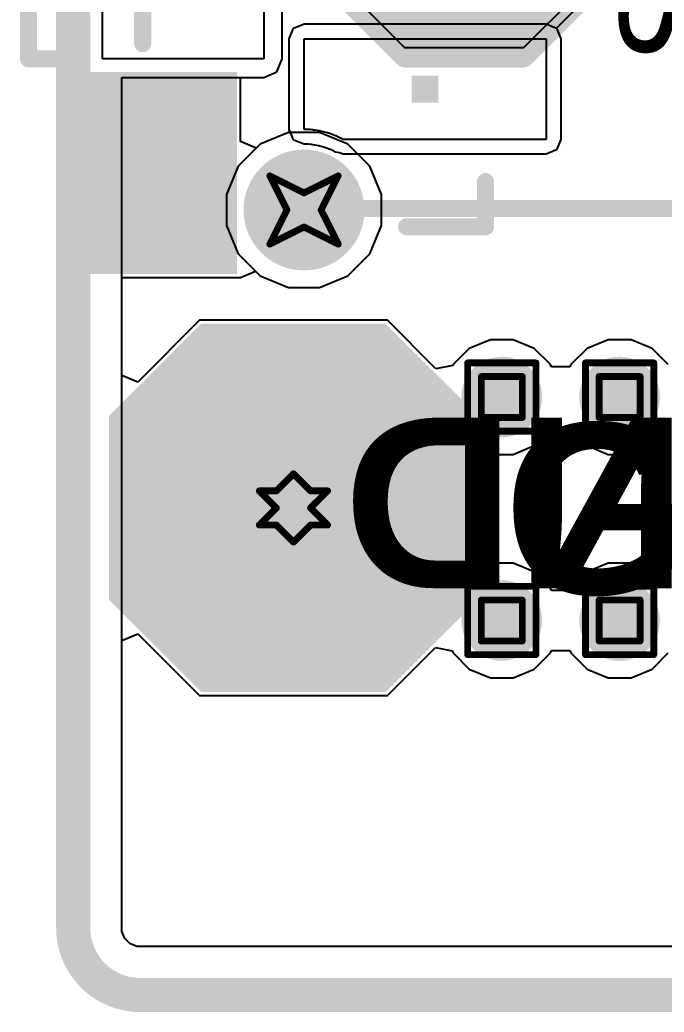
# Model space of a CAD drawing. Header units: inches. Extents: x -11 to 5433, y -4 to 5447.
# Drawn here: x -10.82 to -6.03, y -3.63 to 3.76 of the extents above; entities that cross this region are included whole.
import ezdxf

# ---------------------------------------------------------------- set-up
doc = ezdxf.new("R2010")
doc.units = ezdxf.units.IN
for name, color, linetype in [('Board_outline', 216, 'Continuous'), ('Bottom Layer', 5, 'Continuous'), ('Bottom Overlay', 54, 'Continuous'), ('Bottom Paste', 16, 'Continuous'), ('Bottom Solder', 6, 'Continuous'), ('Dimensions', 6, 'Continuous'), ('Drill Drawing', 1, 'Continuous'), ('Ground', 16, 'Continuous'), ('Keep-Out Layer', 6, 'Continuous'), ('Multi-Layer', 9, 'Continuous'), ('Pad Holes', 156, 'Continuous'), ('Power', 76, 'Continuous'), ('Top Layer', 1, 'Continuous'), ('Top Overlay', 2, 'Continuous'), ('Top Paste', 8, 'Continuous'), ('Top Solder', 216, 'Continuous'), ('Via Holes', 16, 'Continuous')]:
    doc.layers.add(name, color=color, linetype=linetype)
doc.styles.add('Arial', font='', dxfattribs={"height": 0.2})
doc.styles.add('Arial_Bold', font='', dxfattribs={"height": 0.2})
doc.styles.get('Arial').set_extended_font_data('Arial')
doc.styles.get('Arial_Bold').set_extended_font_data('Arial', bold=True)

# ---------------------------------------------------------------- blocks, each defined once
blk = doc.blocks.new('TL3340AF160QG_48')
at = {"layer": 'Bottom Solder'}
h = blk.add_hatch(color=6, dxfattribs=at)
edge = h.paths.add_edge_path()
edge.add_arc((2.125, 0.075), 0.1016, 0, 360)
at = {"layer": 'Pad Holes'}
h = blk.add_hatch(color=7, dxfattribs=at)
edge = h.paths.add_edge_path()
edge.add_arc((2.125, 0.075), 0.45, 0, 360)
at = {"layer": 'Top Layer'}
for points in [[(1.125, 1.075), (1.325, 1.075), (1.325, 0.875), (1.125, 0.875)], [(1.125, 1.075), (1.325, 1.075), (1.325, 0.875), (1.125, 0.875)], [(1.2, -0.525), (2.5, -0.525), (2.5, -1.425), (1.2, -1.425)]]:
    blk.add_hatch(color=1, dxfattribs=at).paths.add_polyline_path(points)
at = {"layer": 'Top Paste'}
blk.add_hatch(color=8, dxfattribs=at).paths.add_polyline_path([(1.2, -0.525), (2.5, -0.525), (2.5, -1.425), (1.2, -1.425)])
at = {"layer": 'Top Solder'}
h = blk.add_hatch(color=216, dxfattribs=at)
edge = h.paths.add_edge_path()
edge.add_arc((2.125, 0.075), 0.1016, 0, 360)
blk.add_hatch(color=216, dxfattribs=at).paths.add_polyline_path([(1.0984, -0.4234), (2.6016, -0.4234), (2.6016, -1.5266), (1.0984, -1.5266)])
at = {"layer": 'Keep-Out Layer'}
for p, q in [((-1, -0.225), (1, -0.225)), ((1, -0.225), (1, -1.425)), ((1, -1.425), (-1, -1.425))]:
    blk.add_line(p, q, dxfattribs=at)
at = {"layer": 'Top Layer'}
for p, q in [((0.85, 0.075), (0.85, 1.875)), ((0.85, 1.875), (1.6, 1.875)), ((1.6, 1.875), (1.6, 0.375)), ((1.6, 0.375), (1.6, 0.3655)), ((1.5694, 0.3023), (1.5651, 0.292)), ((1.5725, 0.3105), (1.5694, 0.3023)), ((1.5793, 0.3267), (1.5725, 0.3105)), ((1.587, 0.3425), (1.5793, 0.3267)), ((1.5955, 0.3579), (1.587, 0.3425)), ((1.6, 0.3655), (1.5955, 0.3579)), ((1.5451, 0.2285), (1.5427, 0.2176)), ((1.5507, 0.25), (1.5451, 0.2285)), ((1.5574, 0.2712), (1.5507, 0.25)), ((1.5651, 0.292), (1.5574, 0.2712)), ((1.5307, 0.1555), (1.5299, 0.1465)), ((1.533, 0.1734), (1.5307, 0.1555)), ((1.5362, 0.1912), (1.533, 0.1734)), ((1.5403, 0.2089), (1.5362, 0.1912)), ((1.5427, 0.2176), (1.5403, 0.2089)), ((1.525, 0.075), (0.85, 0.075)), ((1.5252, 0.1019), (1.5248, 0.084)), ((1.5248, 0.084), (1.525, 0.075)), ((1.5264, 0.1198), (1.5252, 0.1019)), ((1.5285, 0.1376), (1.5264, 0.1198)), ((1.5299, 0.1464), (1.5285, 0.1376)), ((1.5299, 0.1465), (1.5299, 0.1464))]:
    blk.add_line(p, q, dxfattribs=at)
at = {"layer": 'Top Overlay'}
for points in [[(2.25, 1.425, 0.127, 0.127, 0), (1.9135, 1.425, 0.127, 0.127, 0)], [(2.25, 0.8385, 0.127, 0.127, 0), (2.25, 1.425, 0.127, 0.127, 0)], [(0.8865, -1.125, 0.127, 0.127, 0), (-0.8865, -1.125, 0.127, 0.127, 0)], [(1, -1.975, 0.127, 0.127, 0), (1, -1.7385, 0.127, 0.127, 0)], [(1, -1.975, 0.127, 0.127, 0), (-1, -1.975, 0.127, 0.127, 0)]]:
    blk.add_lwpolyline(points, format="xyseb", dxfattribs=at)
for points in [[(1.8817, 1.425, 0.0635, 0.0635, 1), (1.9452, 1.425, 0.0635, 0.0635, 1)], [(2.2183, 1.425, 0.0635, 0.0635, 1), (2.2818, 1.425, 0.0635, 0.0635, 1)], [(2.2183, 1.425, 0.0635, 0.0635, 1), (2.2818, 1.425, 0.0635, 0.0635, 1)], [(2.2183, 0.8385, 0.0635, 0.0635, 1), (2.2818, 0.8385, 0.0635, 0.0635, 1)], [(0.8548, -1.125, 0.0635, 0.0635, 1), (0.9183, -1.125, 0.0635, 0.0635, 1)], [(0.9683, -1.7385, 0.0635, 0.0635, 1), (1.0318, -1.7385, 0.0635, 0.0635, 1)], [(0.9683, -1.975, 0.0635, 0.0635, 1), (1.0318, -1.975, 0.0635, 0.0635, 1)], [(0.9683, -1.975, 0.0635, 0.0635, 1), (1.0318, -1.975, 0.0635, 0.0635, 1)]]:
    blk.add_lwpolyline(points, format="xyseb", close=True, dxfattribs=at)
at = {"layer": 'Top Solder'}
for p, q in [((0.7722, 1.9528), (-5443.0227, 5441.6372)), ((0.74, 1.875), (0.7722, 1.9528)), ((0.7722, 1.9528), (0.85, 1.985)), ((0.85, 1.985), (1.6, 1.985)), ((1.6, 1.985), (1.6778, 1.9528)), ((1.6778, 1.9528), (1.71, 1.875)), ((0.74, 0.075), (0.74, 1.875)), ((1.71, 1.875), (1.71, 0.3751)), ((1.71, 0.3751), (1.71, 0.3656)), ((1.6907, 0.303), (1.6847, 0.292)), ((1.6942, 0.3087), (1.6907, 0.303)), ((1.6986, 0.3381), (1.6942, 0.3087)), ((1.71, 0.3656), (1.6986, 0.3381)), ((1.6614, 0.2355), (1.6564, 0.2195)), ((1.6675, 0.2519), (1.6614, 0.2355)), ((1.671, 0.2603), (1.6675, 0.2519)), ((1.6723, 0.2635), (1.671, 0.2622)), ((1.671, 0.2622), (1.671, 0.2603)), ((1.6746, 0.2697), (1.6723, 0.2635)), ((1.6795, 0.2813), (1.6746, 0.2697)), ((1.6847, 0.292), (1.6795, 0.2813)), ((1.6418, 0.1567), (1.6401, 0.1435)), ((1.644, 0.1692), (1.6418, 0.1567)), ((1.647, 0.1821), (1.644, 0.1692)), ((1.6488, 0.1889), (1.647, 0.1821)), ((1.65, 0.1938), (1.6485, 0.1916)), ((1.6485, 0.1916), (1.6488, 0.1889)), ((1.652, 0.2026), (1.65, 0.1938)), ((1.6564, 0.2195), (1.652, 0.2026)), ((0.7722, -0.0028), (0.74, 0.075)), ((1.635, 0.075), (1.6192, 0.037)), ((1.635, 0.077), (1.6346, 0.076)), ((1.6346, 0.076), (1.635, 0.075)), ((1.6351, 0.0971), (1.6348, 0.0838)), ((1.6348, 0.0838), (1.635, 0.077)), ((1.6359, 0.1096), (1.6351, 0.0971)), ((1.6375, 0.1226), (1.6359, 0.1096)), ((1.6386, 0.1294), (1.6375, 0.1226)), ((1.6394, 0.1365), (1.6377, 0.1331)), ((1.6377, 0.1331), (1.6386, 0.1294)), ((1.6401, 0.1435), (1.6394, 0.1365)), ((1.6192, 0.037), (1.6041, -0.0014)), ((0.85, -0.035), (0.7722, -0.0028)), ((1.525, -0.035), (0.85, -0.035)), ((1.526, -0.0346), (1.525, -0.035)), ((1.527, -0.035), (1.526, -0.0346)), ((1.5648, -0.0185), (1.527, -0.035)), ((1.6028, -0.0028), (1.5648, -0.0185)), ((1.6032, -0.0018), (1.6028, -0.0028)), ((1.6041, -0.0014), (1.6032, -0.0018))]:
    blk.add_line(p, q, dxfattribs=at)
blk = doc.blocks.new('W_______2_54_1_0_143')
at = {"layer": 'Bottom Layer'}
blk.add_hatch(color=5, dxfattribs=at).paths.add_polyline_path([(0.635, 1.27), (-0.635, 1.27), (-1.27, 0.635), (-1.27, -0.635), (-0.635, -1.27), (0.635, -1.27), (1.27, -0.635), (1.27, 0.635)])
at = {"layer": 'Bottom Solder'}
blk.add_hatch(color=6, dxfattribs=at).paths.add_polyline_path([(0.6858, 1.3716), (-0.6858, 1.3716), (-1.3716, 0.6858), (-1.3716, -0.6858), (-0.6858, -1.3716), (0.6858, -1.3716), (1.3716, -0.6858), (1.3716, 0.6858)])
at = {"layer": 'Ground'}
blk.add_hatch(color=16, dxfattribs=at).paths.add_polyline_path([(0.635, 1.27), (-0.635, 1.27), (-1.27, 0.635), (-1.27, -0.635), (-0.635, -1.27), (0.635, -1.27), (1.27, -0.635), (1.27, 0.635)])
at = {"layer": 'Multi-Layer'}
blk.add_hatch(color=9, dxfattribs=at).paths.add_polyline_path([(0.635, 1.27), (-0.635, 1.27), (-1.27, 0.635), (-1.27, -0.635), (-0.635, -1.27), (0.635, -1.27), (1.27, -0.635), (1.27, 0.635)])
at = {"layer": 'Pad Holes'}
h = blk.add_hatch(color=7, dxfattribs=at)
edge = h.paths.add_edge_path()
edge.add_arc((0, 0), 0.508, 0, 360)
at = {"layer": 'Power'}
blk.add_hatch(color=76, dxfattribs=at).paths.add_polyline_path([(0.635, 1.27), (-0.635, 1.27), (-1.27, 0.635), (-1.27, -0.635), (-0.635, -1.27), (0.635, -1.27), (1.27, -0.635), (1.27, 0.635)])
at = {"layer": 'Top Layer'}
blk.add_hatch(color=1, dxfattribs=at).paths.add_polyline_path([(0.635, 1.27), (-0.635, 1.27), (-1.27, 0.635), (-1.27, -0.635), (-0.635, -1.27), (0.635, -1.27), (1.27, -0.635), (1.27, 0.635)])
at = {"layer": 'Top Solder'}
blk.add_hatch(color=216, dxfattribs=at).paths.add_polyline_path([(0.6858, 1.3716), (-0.6858, 1.3716), (-1.3716, 0.6858), (-1.3716, -0.6858), (-0.6858, -1.3716), (0.6858, -1.3716), (1.3716, -0.6858), (1.3716, 0.6858)])
blk = doc.blocks.new('T__________B_144')
at = {"layer": 'Bottom Layer'}
blk.add_hatch(color=5, dxfattribs=at).paths.add_polyline_path([(0.381, 0.762), (-0.381, 0.762), (-0.762, 0.381), (-0.762, -0.381), (-0.381, -0.762), (0.381, -0.762), (0.762, -0.381), (0.762, 0.381)])
at = {"layer": 'Bottom Paste'}
blk.add_hatch(color=16, dxfattribs=at).paths.add_polyline_path([(0.381, 0.762), (-0.381, 0.762), (-0.762, 0.381), (-0.762, -0.381), (-0.381, -0.762), (0.381, -0.762), (0.762, -0.381), (0.762, 0.381)])
at = {"layer": 'Bottom Solder'}
blk.add_hatch(color=6, dxfattribs=at).paths.add_polyline_path([(0.4318, 0.8636), (-0.4318, 0.8636), (-0.8636, 0.4318), (-0.8636, -0.4318), (-0.4318, -0.8636), (0.4318, -0.8636), (0.8636, -0.4318), (0.8636, 0.4318)])
at = {"layer": 'Bottom Overlay'}
for points in [[(-0.9398, 0.4318, 0.2, 0.2, 0), (-0.4318, 0.9398, 0.2, 0.2, 0)], [(-0.4318, 0.9398, 0.2, 0.2, 0), (0.4318, 0.9398, 0.2, 0.2, 0)], [(0.4318, 0.9398, 0.2, 0.2, 0), (0.9398, 0.4318, 0.2, 0.2, 0)], [(-0.9398, -0.4318, 0.2, 0.2, 0), (-0.9398, 0.4318, 0.2, 0.2, 0)], [(0.9398, -0.4318, 0.2, 0.2, 0), (0.9398, 0.4318, 0.2, 0.2, 0)], [(-0.9398, -0.4318, 0.2, 0.2, 0), (-0.4318, -0.9398, 0.2, 0.2, 0)], [(0.4318, -0.9398, 0.2, 0.2, 0), (0.9398, -0.4318, 0.2, 0.2, 0)], [(-0.4318, -0.9398, 0.2, 0.2, 0), (0.4318, -0.9398, 0.2, 0.2, 0)]]:
    blk.add_lwpolyline(points, format="xyseb", dxfattribs=at)
for points in [[(-0.4818, 0.9398, 0.1, 0.1, 1), (-0.3818, 0.9398, 0.1, 0.1, 1)], [(-0.4818, 0.9398, 0.1, 0.1, 1), (-0.3818, 0.9398, 0.1, 0.1, 1)], [(0.3818, 0.9398, 0.1, 0.1, 1), (0.4818, 0.9398, 0.1, 0.1, 1)], [(0.3818, 0.9398, 0.1, 0.1, 1), (0.4818, 0.9398, 0.1, 0.1, 1)], [(-0.9898, 0.4318, 0.1, 0.1, 1), (-0.8898, 0.4318, 0.1, 0.1, 1)], [(-0.9898, 0.4318, 0.1, 0.1, 1), (-0.8898, 0.4318, 0.1, 0.1, 1)], [(0.8898, 0.4318, 0.1, 0.1, 1), (0.9898, 0.4318, 0.1, 0.1, 1)], [(0.8898, 0.4318, 0.1, 0.1, 1), (0.9898, 0.4318, 0.1, 0.1, 1)], [(-0.9898, -0.4318, 0.1, 0.1, 1), (-0.8898, -0.4318, 0.1, 0.1, 1)], [(-0.9898, -0.4318, 0.1, 0.1, 1), (-0.8898, -0.4318, 0.1, 0.1, 1)], [(0.8898, -0.4318, 0.1, 0.1, 1), (0.9898, -0.4318, 0.1, 0.1, 1)], [(0.8898, -0.4318, 0.1, 0.1, 1), (0.9898, -0.4318, 0.1, 0.1, 1)], [(-0.4818, -0.9398, 0.1, 0.1, 1), (-0.3818, -0.9398, 0.1, 0.1, 1)], [(-0.4818, -0.9398, 0.1, 0.1, 1), (-0.3818, -0.9398, 0.1, 0.1, 1)], [(0.3818, -0.9398, 0.1, 0.1, 1), (0.4818, -0.9398, 0.1, 0.1, 1)], [(0.3818, -0.9398, 0.1, 0.1, 1), (0.4818, -0.9398, 0.1, 0.1, 1)]]:
    blk.add_lwpolyline(points, format="xyseb", close=True, dxfattribs=at)

msp = doc.modelspace()

# ---------------------------------------------------------------- hatches: boundary and pattern name
at = {"layer": 'Bottom Layer'}
h = msp.add_hatch(color=5, dxfattribs=at)
edge = h.paths.add_edge_path()
edge.add_arc((-7.239, 0.9528), 0.3, 0, 360)
h = msp.add_hatch(color=5, dxfattribs=at)
edge = h.paths.add_edge_path()
edge.add_arc((-6.3624, 0.9528), 0.3, 0, 360)
h = msp.add_hatch(color=5, dxfattribs=at)
edge = h.paths.add_edge_path()
edge.add_arc((-7.239, -0.7112), 0.3, 0, 360)
h = msp.add_hatch(color=5, dxfattribs=at)
edge = h.paths.add_edge_path()
edge.add_arc((-6.3624, -0.7112), 0.3, 0, 360)
at = {"layer": 'Ground'}
h = msp.add_hatch(color=16, dxfattribs=at)
edge = h.paths.add_edge_path()
edge.add_arc((-7.239, 0.9528), 0.3, 0, 360)
h = msp.add_hatch(color=16, dxfattribs=at)
edge = h.paths.add_edge_path()
edge.add_arc((-6.3624, 0.9528), 0.3, 0, 360)
h = msp.add_hatch(color=16, dxfattribs=at)
edge = h.paths.add_edge_path()
edge.add_arc((-7.239, -0.7112), 0.3, 0, 360)
h = msp.add_hatch(color=16, dxfattribs=at)
edge = h.paths.add_edge_path()
edge.add_arc((-6.3624, -0.7112), 0.3, 0, 360)
at = {"layer": 'Power'}
h = msp.add_hatch(color=76, dxfattribs=at)
edge = h.paths.add_edge_path()
edge.add_arc((-7.239, 0.9528), 0.3, 0, 360)
h = msp.add_hatch(color=76, dxfattribs=at)
edge = h.paths.add_edge_path()
edge.add_arc((-6.3624, 0.9528), 0.3, 0, 360)
h = msp.add_hatch(color=76, dxfattribs=at)
edge = h.paths.add_edge_path()
edge.add_arc((-7.239, -0.7112), 0.3, 0, 360)
h = msp.add_hatch(color=76, dxfattribs=at)
edge = h.paths.add_edge_path()
edge.add_arc((-6.3624, -0.7112), 0.3, 0, 360)
at = {"layer": 'Top Layer'}
h = msp.add_hatch(color=1, dxfattribs=at)
edge = h.paths.add_edge_path()
edge.add_arc((-7.239, 0.9528), 0.3, 0, 360)
h = msp.add_hatch(color=1, dxfattribs=at)
edge = h.paths.add_edge_path()
edge.add_arc((-6.3624, 0.9528), 0.3, 0, 360)
h = msp.add_hatch(color=1, dxfattribs=at)
edge = h.paths.add_edge_path()
edge.add_arc((-7.239, -0.7112), 0.3, 0, 360)
h = msp.add_hatch(color=1, dxfattribs=at)
edge = h.paths.add_edge_path()
edge.add_arc((-6.3624, -0.7112), 0.3, 0, 360)
at = {"layer": 'Via Holes'}
h = msp.add_hatch(color=7, dxfattribs=at)
edge = h.paths.add_edge_path()
edge.add_arc((-7.239, 0.9528), 0.15, 0, 360)
h = msp.add_hatch(color=7, dxfattribs=at)
edge = h.paths.add_edge_path()
edge.add_arc((-6.3624, 0.9528), 0.15, 0, 360)
h = msp.add_hatch(color=7, dxfattribs=at)
edge = h.paths.add_edge_path()
edge.add_arc((-7.239, -0.7112), 0.15, 0, 360)
h = msp.add_hatch(color=7, dxfattribs=at)
edge = h.paths.add_edge_path()
edge.add_arc((-6.3624, -0.7112), 0.15, 0, 360)

# ---------------------------------------------------------------- linework, layer by layer
at = {"layer": 'Board_outline'}
for points in [[(-10.4266, -3, 0.254, 0.254, 0), (-10.4266, 33.995, 0.254, 0.254, 0)], [(-9.9266, -3.5, 0.254, 0.254, -0.414214), (-10.4266, -3, 0.254, 0.254, 0)], [(-9.9266, -3.5, 0.254, 0.254, 0), (66.0734, -3.5, 0.254, 0.254, 0)]]:
    msp.add_lwpolyline(points, format="xyseb", dxfattribs=at)
for points in [[(-10.4901, -3, 0.127, 0.127, 1), (-10.3631, -3, 0.127, 0.127, 1)], [(-10.4901, -3, 0.127, 0.127, 1), (-10.3631, -3, 0.127, 0.127, 1)], [(-9.9901, -3.5, 0.127, 0.127, 1), (-9.8631, -3.5, 0.127, 0.127, 1)], [(-9.9901, -3.5, 0.127, 0.127, 1), (-9.8631, -3.5, 0.127, 0.127, 1)]]:
    msp.add_lwpolyline(points, format="xyseb", close=True, dxfattribs=at)
at = {"layer": 'Bottom Layer'}
for p, q in [((-8.8726, 3.4704), (-8.8726, 5.4704)), ((-8.4074, 4.0005), (-7.9629, 3.556)), ((-7.0739, 3.556), (-6.6294, 4.0005)), ((-7.9629, 3.556), (-7.0739, 3.556)), ((-8.9128, 3.3732), (-8.8726, 3.4704)), ((-10.064, -3.0273), (-10.064, 3.3329)), ((-10.064, 3.3329), (-9.01, 3.3329)), ((-9.01, 3.3329), (-8.9128, 3.3732)), ((-8.8248, 2.9224), (-9.0369, 2.8346)), ((-8.5953, 2.9224), (-8.8248, 2.9224)), ((-8.3832, 2.8346), (-8.5953, 2.9224)), ((-9.0369, 2.8346), (-9.1992, 2.6722)), ((-8.2209, 2.6722), (-8.3832, 2.8346)), ((-9.1992, 2.6722), (-9.287, 2.4602)), ((-8.133, 2.4602), (-8.2209, 2.6722)), ((-9.287, 2.4602), (-9.287, 2.2306)), ((-8.133, 2.2306), (-8.133, 2.4602)), ((-9.287, 2.2306), (-9.1992, 2.0186)), ((-8.2209, 2.0186), (-8.133, 2.2306)), ((-9.1992, 2.0186), (-9.0369, 1.8562)), ((-8.3832, 1.8562), (-8.2209, 2.0186)), ((-9.0369, 1.8562), (-8.8248, 1.7684)), ((-8.5953, 1.7684), (-8.3832, 1.8562)), ((-8.8248, 1.7684), (-8.5953, 1.7684)), ((-10.0431, -3.0779), (-10.064, -3.0273)), ((-10.0045, -3.1165), (-10.0431, -3.0779)), ((-9.9539, -3.1374), (-10.0045, -3.1165)), ((-9.9266, -3.1374), (-9.9539, -3.1374)), ((3.8567, -3.1374), (-9.9266, -3.1374))]:
    msp.add_line(p, q, dxfattribs=at)
at = {"layer": 'Dimensions'}
msp.add_lwpolyline([(-8.4266, 2.3571, 0.127, 0.127, 0), (-5.6731, 2.3571, 0.127, 0.127, 0)], format="xyseb", dxfattribs=at)
msp.add_lwpolyline([(-8.4584, 2.3571, 0.0635, 0.0635, 1), (-8.3949, 2.3571, 0.0635, 0.0635, 1)], format="xyseb", close=True, dxfattribs=at)
at = {"layer": 'Drill Drawing'}
for points in [[(-8.964, 2.5994, 0.0508, 0.0508, 0), (-8.71, 2.4724, 0.0508, 0.0508, 0)], [(-8.964, 2.5994, 0.0508, 0.0508, 0), (-8.837, 2.3454, 0.0508, 0.0508, 0)], [(-8.71, 2.4724, 0.0508, 0.0508, 0), (-8.456, 2.5994, 0.0508, 0.0508, 0)], [(-8.583, 2.3454, 0.0508, 0.0508, 0), (-8.456, 2.5994, 0.0508, 0.0508, 0)], [(-8.964, 2.0914, 0.0508, 0.0508, 0), (-8.837, 2.3454, 0.0508, 0.0508, 0)], [(-8.583, 2.3454, 0.0508, 0.0508, 0), (-8.456, 2.0914, 0.0508, 0.0508, 0)], [(-8.964, 2.0914, 0.0508, 0.0508, 0), (-8.71, 2.2184, 0.0508, 0.0508, 0)], [(-8.71, 2.2184, 0.0508, 0.0508, 0), (-8.456, 2.0914, 0.0508, 0.0508, 0)], [(-7.493, 1.2068, 0.0508, 0.0508, 0), (-6.985, 1.2068, 0.0508, 0.0508, 0)], [(-7.493, 0.6988, 0.0508, 0.0508, 0), (-7.493, 1.2068, 0.0508, 0.0508, 0)], [(-6.985, 0.6988, 0.0508, 0.0508, 0), (-6.985, 1.2068, 0.0508, 0.0508, 0)], [(-6.6164, 1.2068, 0.0508, 0.0508, 0), (-6.1084, 1.2068, 0.0508, 0.0508, 0)], [(-6.6164, 0.6988, 0.0508, 0.0508, 0), (-6.6164, 1.2068, 0.0508, 0.0508, 0)], [(-6.1084, 0.6988, 0.0508, 0.0508, 0), (-6.1084, 1.2068, 0.0508, 0.0508, 0)], [(-7.3914, 1.1052, 0.0508, 0.0508, 0), (-7.0866, 1.1052, 0.0508, 0.0508, 0)], [(-7.3914, 0.8004, 0.0508, 0.0508, 0), (-7.3914, 1.1052, 0.0508, 0.0508, 0)], [(-7.0866, 0.8004, 0.0508, 0.0508, 0), (-7.0866, 1.1052, 0.0508, 0.0508, 0)], [(-6.5148, 1.1052, 0.0508, 0.0508, 0), (-6.21, 1.1052, 0.0508, 0.0508, 0)], [(-6.5148, 0.8004, 0.0508, 0.0508, 0), (-6.5148, 1.1052, 0.0508, 0.0508, 0)], [(-6.21, 0.8004, 0.0508, 0.0508, 0), (-6.21, 1.1052, 0.0508, 0.0508, 0)], [(-7.3914, 0.8004, 0.0508, 0.0508, 0), (-7.0866, 0.8004, 0.0508, 0.0508, 0)], [(-6.5148, 0.8004, 0.0508, 0.0508, 0), (-6.21, 0.8004, 0.0508, 0.0508, 0)], [(-7.493, 0.6988, 0.0508, 0.0508, 0), (-6.985, 0.6988, 0.0508, 0.0508, 0)], [(-6.6164, 0.6988, 0.0508, 0.0508, 0), (-6.1084, 0.6988, 0.0508, 0.0508, 0)], [(-8.9154, 0.254, 0.0508, 0.0508, 0), (-8.7884, 0.381, 0.0508, 0.0508, 0)], [(-8.7884, 0.381, 0.0508, 0.0508, 0), (-8.6614, 0.254, 0.0508, 0.0508, 0)], [(-9.0424, 0.254, 0.0508, 0.0508, 0), (-8.9154, 0.127, 0.0508, 0.0508, 0)], [(-9.0424, 0.254, 0.0508, 0.0508, 0), (-8.9154, 0.254, 0.0508, 0.0508, 0)], [(-8.6614, 0.254, 0.0508, 0.0508, 0), (-8.5344, 0.254, 0.0508, 0.0508, 0)], [(-8.6614, 0.127, 0.0508, 0.0508, 0), (-8.5344, 0.254, 0.0508, 0.0508, 0)], [(-9.0424, 0, 0.0508, 0.0508, 0), (-8.9154, 0.127, 0.0508, 0.0508, 0)], [(-8.6614, 0.127, 0.0508, 0.0508, 0), (-8.5344, 0, 0.0508, 0.0508, 0)], [(-9.0424, 0, 0.0508, 0.0508, 0), (-8.9154, 0, 0.0508, 0.0508, 0)], [(-8.9154, 0, 0.0508, 0.0508, 0), (-8.7884, -0.127, 0.0508, 0.0508, 0)], [(-8.7884, -0.127, 0.0508, 0.0508, 0), (-8.6614, 0, 0.0508, 0.0508, 0)], [(-8.6614, 0, 0.0508, 0.0508, 0), (-8.5344, 0, 0.0508, 0.0508, 0)], [(-7.493, -0.4572, 0.0508, 0.0508, 0), (-6.985, -0.4572, 0.0508, 0.0508, 0)], [(-7.493, -0.9652, 0.0508, 0.0508, 0), (-7.493, -0.4572, 0.0508, 0.0508, 0)], [(-6.985, -0.9652, 0.0508, 0.0508, 0), (-6.985, -0.4572, 0.0508, 0.0508, 0)], [(-6.6164, -0.4572, 0.0508, 0.0508, 0), (-6.1084, -0.4572, 0.0508, 0.0508, 0)], [(-6.6164, -0.9652, 0.0508, 0.0508, 0), (-6.6164, -0.4572, 0.0508, 0.0508, 0)], [(-6.1084, -0.9652, 0.0508, 0.0508, 0), (-6.1084, -0.4572, 0.0508, 0.0508, 0)], [(-7.3914, -0.5588, 0.0508, 0.0508, 0), (-7.0866, -0.5588, 0.0508, 0.0508, 0)], [(-7.3914, -0.8636, 0.0508, 0.0508, 0), (-7.3914, -0.5588, 0.0508, 0.0508, 0)], [(-7.0866, -0.8636, 0.0508, 0.0508, 0), (-7.0866, -0.5588, 0.0508, 0.0508, 0)], [(-6.5148, -0.5588, 0.0508, 0.0508, 0), (-6.21, -0.5588, 0.0508, 0.0508, 0)], [(-6.5148, -0.8636, 0.0508, 0.0508, 0), (-6.5148, -0.5588, 0.0508, 0.0508, 0)], [(-6.21, -0.8636, 0.0508, 0.0508, 0), (-6.21, -0.5588, 0.0508, 0.0508, 0)], [(-7.3914, -0.8636, 0.0508, 0.0508, 0), (-7.0866, -0.8636, 0.0508, 0.0508, 0)], [(-6.5148, -0.8636, 0.0508, 0.0508, 0), (-6.21, -0.8636, 0.0508, 0.0508, 0)], [(-7.493, -0.9652, 0.0508, 0.0508, 0), (-6.985, -0.9652, 0.0508, 0.0508, 0)], [(-6.6164, -0.9652, 0.0508, 0.0508, 0), (-6.1084, -0.9652, 0.0508, 0.0508, 0)]]:
    msp.add_lwpolyline(points, format="xyseb", dxfattribs=at)
for points in [[(-8.9767, 2.5994, 0.0254, 0.0254, 1), (-8.9513, 2.5994, 0.0254, 0.0254, 1)], [(-8.9767, 2.5994, 0.0254, 0.0254, 1), (-8.9513, 2.5994, 0.0254, 0.0254, 1)], [(-8.4687, 2.5994, 0.0254, 0.0254, 1), (-8.4433, 2.5994, 0.0254, 0.0254, 1)], [(-8.4687, 2.5994, 0.0254, 0.0254, 1), (-8.4433, 2.5994, 0.0254, 0.0254, 1)], [(-8.7227, 2.4724, 0.0254, 0.0254, 1), (-8.6973, 2.4724, 0.0254, 0.0254, 1)], [(-8.7227, 2.4724, 0.0254, 0.0254, 1), (-8.6973, 2.4724, 0.0254, 0.0254, 1)], [(-8.8497, 2.3454, 0.0254, 0.0254, 1), (-8.8243, 2.3454, 0.0254, 0.0254, 1)], [(-8.8497, 2.3454, 0.0254, 0.0254, 1), (-8.8243, 2.3454, 0.0254, 0.0254, 1)], [(-8.5957, 2.3454, 0.0254, 0.0254, 1), (-8.5703, 2.3454, 0.0254, 0.0254, 1)], [(-8.5957, 2.3454, 0.0254, 0.0254, 1), (-8.5703, 2.3454, 0.0254, 0.0254, 1)], [(-8.7227, 2.2184, 0.0254, 0.0254, 1), (-8.6973, 2.2184, 0.0254, 0.0254, 1)], [(-8.7227, 2.2184, 0.0254, 0.0254, 1), (-8.6973, 2.2184, 0.0254, 0.0254, 1)], [(-8.9767, 2.0914, 0.0254, 0.0254, 1), (-8.9513, 2.0914, 0.0254, 0.0254, 1)], [(-8.9767, 2.0914, 0.0254, 0.0254, 1), (-8.9513, 2.0914, 0.0254, 0.0254, 1)], [(-8.4687, 2.0914, 0.0254, 0.0254, 1), (-8.4433, 2.0914, 0.0254, 0.0254, 1)], [(-8.4687, 2.0914, 0.0254, 0.0254, 1), (-8.4433, 2.0914, 0.0254, 0.0254, 1)], [(-7.5057, 1.2068, 0.0254, 0.0254, 1), (-7.4803, 1.2068, 0.0254, 0.0254, 1)], [(-7.5057, 1.2068, 0.0254, 0.0254, 1), (-7.4803, 1.2068, 0.0254, 0.0254, 1)], [(-6.9977, 1.2068, 0.0254, 0.0254, 1), (-6.9723, 1.2068, 0.0254, 0.0254, 1)], [(-6.9977, 1.2068, 0.0254, 0.0254, 1), (-6.9723, 1.2068, 0.0254, 0.0254, 1)], [(-6.6291, 1.2068, 0.0254, 0.0254, 1), (-6.6037, 1.2068, 0.0254, 0.0254, 1)], [(-6.6291, 1.2068, 0.0254, 0.0254, 1), (-6.6037, 1.2068, 0.0254, 0.0254, 1)], [(-6.1211, 1.2068, 0.0254, 0.0254, 1), (-6.0957, 1.2068, 0.0254, 0.0254, 1)], [(-6.1211, 1.2068, 0.0254, 0.0254, 1), (-6.0957, 1.2068, 0.0254, 0.0254, 1)], [(-7.4041, 1.1052, 0.0254, 0.0254, 1), (-7.3787, 1.1052, 0.0254, 0.0254, 1)], [(-7.4041, 1.1052, 0.0254, 0.0254, 1), (-7.3787, 1.1052, 0.0254, 0.0254, 1)], [(-7.0993, 1.1052, 0.0254, 0.0254, 1), (-7.0739, 1.1052, 0.0254, 0.0254, 1)], [(-7.0993, 1.1052, 0.0254, 0.0254, 1), (-7.0739, 1.1052, 0.0254, 0.0254, 1)], [(-6.5275, 1.1052, 0.0254, 0.0254, 1), (-6.5021, 1.1052, 0.0254, 0.0254, 1)], [(-6.5275, 1.1052, 0.0254, 0.0254, 1), (-6.5021, 1.1052, 0.0254, 0.0254, 1)], [(-6.2227, 1.1052, 0.0254, 0.0254, 1), (-6.1973, 1.1052, 0.0254, 0.0254, 1)], [(-6.2227, 1.1052, 0.0254, 0.0254, 1), (-6.1973, 1.1052, 0.0254, 0.0254, 1)], [(-7.4041, 0.8004, 0.0254, 0.0254, 1), (-7.3787, 0.8004, 0.0254, 0.0254, 1)], [(-7.4041, 0.8004, 0.0254, 0.0254, 1), (-7.3787, 0.8004, 0.0254, 0.0254, 1)], [(-7.0993, 0.8004, 0.0254, 0.0254, 1), (-7.0739, 0.8004, 0.0254, 0.0254, 1)], [(-7.0993, 0.8004, 0.0254, 0.0254, 1), (-7.0739, 0.8004, 0.0254, 0.0254, 1)], [(-6.5275, 0.8004, 0.0254, 0.0254, 1), (-6.5021, 0.8004, 0.0254, 0.0254, 1)], [(-6.5275, 0.8004, 0.0254, 0.0254, 1), (-6.5021, 0.8004, 0.0254, 0.0254, 1)], [(-6.2227, 0.8004, 0.0254, 0.0254, 1), (-6.1973, 0.8004, 0.0254, 0.0254, 1)], [(-6.2227, 0.8004, 0.0254, 0.0254, 1), (-6.1973, 0.8004, 0.0254, 0.0254, 1)], [(-7.5057, 0.6988, 0.0254, 0.0254, 1), (-7.4803, 0.6988, 0.0254, 0.0254, 1)], [(-7.5057, 0.6988, 0.0254, 0.0254, 1), (-7.4803, 0.6988, 0.0254, 0.0254, 1)], [(-6.9977, 0.6988, 0.0254, 0.0254, 1), (-6.9723, 0.6988, 0.0254, 0.0254, 1)], [(-6.9977, 0.6988, 0.0254, 0.0254, 1), (-6.9723, 0.6988, 0.0254, 0.0254, 1)], [(-6.6291, 0.6988, 0.0254, 0.0254, 1), (-6.6037, 0.6988, 0.0254, 0.0254, 1)], [(-6.6291, 0.6988, 0.0254, 0.0254, 1), (-6.6037, 0.6988, 0.0254, 0.0254, 1)], [(-6.1211, 0.6988, 0.0254, 0.0254, 1), (-6.0957, 0.6988, 0.0254, 0.0254, 1)], [(-6.1211, 0.6988, 0.0254, 0.0254, 1), (-6.0957, 0.6988, 0.0254, 0.0254, 1)], [(-8.8011, 0.381, 0.0254, 0.0254, 1), (-8.7757, 0.381, 0.0254, 0.0254, 1)], [(-8.8011, 0.381, 0.0254, 0.0254, 1), (-8.7757, 0.381, 0.0254, 0.0254, 1)], [(-9.0551, 0.254, 0.0254, 0.0254, 1), (-9.0297, 0.254, 0.0254, 0.0254, 1)], [(-9.0551, 0.254, 0.0254, 0.0254, 1), (-9.0297, 0.254, 0.0254, 0.0254, 1)], [(-8.9281, 0.254, 0.0254, 0.0254, 1), (-8.9027, 0.254, 0.0254, 0.0254, 1)], [(-8.9281, 0.254, 0.0254, 0.0254, 1), (-8.9027, 0.254, 0.0254, 0.0254, 1)], [(-8.6741, 0.254, 0.0254, 0.0254, 1), (-8.6487, 0.254, 0.0254, 0.0254, 1)], [(-8.6741, 0.254, 0.0254, 0.0254, 1), (-8.6487, 0.254, 0.0254, 0.0254, 1)], [(-8.5471, 0.254, 0.0254, 0.0254, 1), (-8.5217, 0.254, 0.0254, 0.0254, 1)], [(-8.5471, 0.254, 0.0254, 0.0254, 1), (-8.5217, 0.254, 0.0254, 0.0254, 1)], [(-8.9281, 0.127, 0.0254, 0.0254, 1), (-8.9027, 0.127, 0.0254, 0.0254, 1)], [(-8.9281, 0.127, 0.0254, 0.0254, 1), (-8.9027, 0.127, 0.0254, 0.0254, 1)], [(-8.6741, 0.127, 0.0254, 0.0254, 1), (-8.6487, 0.127, 0.0254, 0.0254, 1)], [(-8.6741, 0.127, 0.0254, 0.0254, 1), (-8.6487, 0.127, 0.0254, 0.0254, 1)], [(-9.0551, 0, 0.0254, 0.0254, 1), (-9.0297, 0, 0.0254, 0.0254, 1)], [(-9.0551, 0, 0.0254, 0.0254, 1), (-9.0297, 0, 0.0254, 0.0254, 1)], [(-8.9281, 0, 0.0254, 0.0254, 1), (-8.9027, 0, 0.0254, 0.0254, 1)], [(-8.9281, 0, 0.0254, 0.0254, 1), (-8.9027, 0, 0.0254, 0.0254, 1)], [(-8.6741, 0, 0.0254, 0.0254, 1), (-8.6487, 0, 0.0254, 0.0254, 1)], [(-8.6741, 0, 0.0254, 0.0254, 1), (-8.6487, 0, 0.0254, 0.0254, 1)], [(-8.5471, 0, 0.0254, 0.0254, 1), (-8.5217, 0, 0.0254, 0.0254, 1)], [(-8.5471, 0, 0.0254, 0.0254, 1), (-8.5217, 0, 0.0254, 0.0254, 1)], [(-8.8011, -0.127, 0.0254, 0.0254, 1), (-8.7757, -0.127, 0.0254, 0.0254, 1)], [(-8.8011, -0.127, 0.0254, 0.0254, 1), (-8.7757, -0.127, 0.0254, 0.0254, 1)], [(-7.5057, -0.4572, 0.0254, 0.0254, 1), (-7.4803, -0.4572, 0.0254, 0.0254, 1)], [(-7.5057, -0.4572, 0.0254, 0.0254, 1), (-7.4803, -0.4572, 0.0254, 0.0254, 1)], [(-6.9977, -0.4572, 0.0254, 0.0254, 1), (-6.9723, -0.4572, 0.0254, 0.0254, 1)], [(-6.9977, -0.4572, 0.0254, 0.0254, 1), (-6.9723, -0.4572, 0.0254, 0.0254, 1)], [(-6.6291, -0.4572, 0.0254, 0.0254, 1), (-6.6037, -0.4572, 0.0254, 0.0254, 1)], [(-6.6291, -0.4572, 0.0254, 0.0254, 1), (-6.6037, -0.4572, 0.0254, 0.0254, 1)], [(-6.1211, -0.4572, 0.0254, 0.0254, 1), (-6.0957, -0.4572, 0.0254, 0.0254, 1)], [(-6.1211, -0.4572, 0.0254, 0.0254, 1), (-6.0957, -0.4572, 0.0254, 0.0254, 1)], [(-7.4041, -0.5588, 0.0254, 0.0254, 1), (-7.3787, -0.5588, 0.0254, 0.0254, 1)], [(-7.4041, -0.5588, 0.0254, 0.0254, 1), (-7.3787, -0.5588, 0.0254, 0.0254, 1)], [(-7.0993, -0.5588, 0.0254, 0.0254, 1), (-7.0739, -0.5588, 0.0254, 0.0254, 1)], [(-7.0993, -0.5588, 0.0254, 0.0254, 1), (-7.0739, -0.5588, 0.0254, 0.0254, 1)], [(-6.5275, -0.5588, 0.0254, 0.0254, 1), (-6.5021, -0.5588, 0.0254, 0.0254, 1)], [(-6.5275, -0.5588, 0.0254, 0.0254, 1), (-6.5021, -0.5588, 0.0254, 0.0254, 1)], [(-6.2227, -0.5588, 0.0254, 0.0254, 1), (-6.1973, -0.5588, 0.0254, 0.0254, 1)], [(-6.2227, -0.5588, 0.0254, 0.0254, 1), (-6.1973, -0.5588, 0.0254, 0.0254, 1)], [(-7.4041, -0.8636, 0.0254, 0.0254, 1), (-7.3787, -0.8636, 0.0254, 0.0254, 1)], [(-7.4041, -0.8636, 0.0254, 0.0254, 1), (-7.3787, -0.8636, 0.0254, 0.0254, 1)], [(-7.0993, -0.8636, 0.0254, 0.0254, 1), (-7.0739, -0.8636, 0.0254, 0.0254, 1)], [(-7.0993, -0.8636, 0.0254, 0.0254, 1), (-7.0739, -0.8636, 0.0254, 0.0254, 1)], [(-6.5275, -0.8636, 0.0254, 0.0254, 1), (-6.5021, -0.8636, 0.0254, 0.0254, 1)], [(-6.5275, -0.8636, 0.0254, 0.0254, 1), (-6.5021, -0.8636, 0.0254, 0.0254, 1)], [(-6.2227, -0.8636, 0.0254, 0.0254, 1), (-6.1973, -0.8636, 0.0254, 0.0254, 1)], [(-6.2227, -0.8636, 0.0254, 0.0254, 1), (-6.1973, -0.8636, 0.0254, 0.0254, 1)], [(-7.5057, -0.9652, 0.0254, 0.0254, 1), (-7.4803, -0.9652, 0.0254, 0.0254, 1)], [(-7.5057, -0.9652, 0.0254, 0.0254, 1), (-7.4803, -0.9652, 0.0254, 0.0254, 1)], [(-6.9977, -0.9652, 0.0254, 0.0254, 1), (-6.9723, -0.9652, 0.0254, 0.0254, 1)], [(-6.9977, -0.9652, 0.0254, 0.0254, 1), (-6.9723, -0.9652, 0.0254, 0.0254, 1)], [(-6.6291, -0.9652, 0.0254, 0.0254, 1), (-6.6037, -0.9652, 0.0254, 0.0254, 1)], [(-6.6291, -0.9652, 0.0254, 0.0254, 1), (-6.6037, -0.9652, 0.0254, 0.0254, 1)], [(-6.1211, -0.9652, 0.0254, 0.0254, 1), (-6.0957, -0.9652, 0.0254, 0.0254, 1)], [(-6.1211, -0.9652, 0.0254, 0.0254, 1), (-6.0957, -0.9652, 0.0254, 0.0254, 1)]]:
    msp.add_lwpolyline(points, format="xyseb", close=True, dxfattribs=at)
at = {"layer": 'Ground'}
for p, q in [((-8.8726, 3.4704), (-8.8726, 5.4704)), ((-8.9128, 3.3732), (-8.8726, 3.4704)), ((-10.064, -3.0273), (-10.064, 3.3329)), ((-10.064, 3.3329), (-9.01, 3.3329)), ((-9.01, 3.3329), (-8.9128, 3.3732)), ((-8.8248, 2.9224), (-9.0369, 2.8346)), ((-8.5953, 2.9224), (-8.8248, 2.9224)), ((-8.3832, 2.8346), (-8.5953, 2.9224)), ((-9.0369, 2.8346), (-9.1992, 2.6722)), ((-8.2209, 2.6722), (-8.3832, 2.8346)), ((-9.1992, 2.6722), (-9.287, 2.4602)), ((-8.133, 2.4602), (-8.2209, 2.6722)), ((-9.287, 2.4602), (-9.287, 2.2306)), ((-8.133, 2.2306), (-8.133, 2.4602)), ((-9.287, 2.2306), (-9.1992, 2.0186)), ((-8.2209, 2.0186), (-8.133, 2.2306)), ((-9.1992, 2.0186), (-9.0369, 1.8562)), ((-8.3832, 1.8562), (-8.2209, 2.0186)), ((-9.0369, 1.8562), (-8.8248, 1.7684)), ((-8.5953, 1.7684), (-8.3832, 1.8562)), ((-8.8248, 1.7684), (-8.5953, 1.7684)), ((-10.0431, -3.0779), (-10.064, -3.0273)), ((-10.0045, -3.1165), (-10.0431, -3.0779)), ((-9.9539, -3.1374), (-10.0045, -3.1165)), ((-9.9266, -3.1374), (-9.9539, -3.1374)), ((32.1186, -3.1374), (-9.9266, -3.1374))]:
    msp.add_line(p, q, dxfattribs=at)
at = {"layer": 'Power'}
for p, q in [((-8.8726, 3.4704), (-8.8726, 4.3688)), ((-8.9128, 3.3732), (-8.8726, 3.4704)), ((-10.064, 1.1128), (-10.064, 3.3329)), ((-10.064, 3.3329), (-9.01, 3.3329)), ((-9.01, 3.3329), (-8.9128, 3.3732)), ((-8.8248, 2.9224), (-9.0369, 2.8346)), ((-8.5953, 2.9224), (-8.8248, 2.9224)), ((-8.3832, 2.8346), (-8.5953, 2.9224)), ((-9.0369, 2.8346), (-9.1992, 2.6722)), ((-8.2209, 2.6722), (-8.3832, 2.8346)), ((-9.1992, 2.6722), (-9.287, 2.4602)), ((-8.133, 2.4602), (-8.2209, 2.6722)), ((-9.287, 2.4602), (-9.287, 2.2306)), ((-8.133, 2.2306), (-8.133, 2.4602)), ((-9.287, 2.2306), (-9.1992, 2.0186)), ((-8.2209, 2.0186), (-8.133, 2.2306)), ((-9.1992, 2.0186), (-9.0369, 1.8562)), ((-8.3832, 1.8562), (-8.2209, 2.0186)), ((-9.0369, 1.8562), (-8.8248, 1.7684)), ((-8.5953, 1.7684), (-8.3832, 1.8562)), ((-8.8248, 1.7684), (-8.5953, 1.7684)), ((-9.4869, 1.524), (-9.9467, 1.0642)), ((-8.0899, 1.524), (-9.4869, 1.524)), ((-7.7286, 1.1627), (-8.0899, 1.524)), ((-7.3239, 1.3798), (-7.4809, 1.3148)), ((-7.1541, 1.3798), (-7.3239, 1.3798)), ((-6.9971, 1.3148), (-7.1541, 1.3798)), ((-6.4473, 1.3798), (-6.6043, 1.3148)), ((-6.2774, 1.3798), (-6.4473, 1.3798)), ((-6.1205, 1.3148), (-6.2774, 1.3798)), ((-7.4809, 1.3148), (-7.601, 1.1947)), ((-6.877, 1.1947), (-6.9971, 1.3148)), ((-6.6043, 1.3148), (-6.7244, 1.1947)), ((-6.0004, 1.1947), (-6.1205, 1.3148)), ((-7.604, 1.1874), (-7.7286, 1.1627)), ((-7.601, 1.1947), (-7.604, 1.1874)), ((-6.8694, 1.1764), (-6.877, 1.1947)), ((-6.7244, 1.1947), (-6.732, 1.1764)), ((-9.9467, 1.0642), (-10.064, 1.1128)), ((-6.732, 1.1764), (-6.8694, 1.1764)), ((-6.9971, 0.5909), (-6.877, 0.711)), ((-6.877, 0.711), (-6.8694, 0.7293)), ((-6.8694, 0.7293), (-6.732, 0.7293)), ((-6.732, 0.7293), (-6.7244, 0.711)), ((-6.7244, 0.711), (-6.6043, 0.5909)), ((-6.1205, 0.5909), (-6.0004, 0.711)), ((-7.3914, 0.4808), (-7.3239, 0.5258)), ((-7.3239, 0.5258), (-7.1541, 0.5258)), ((-7.1541, 0.5258), (-6.9971, 0.5909)), ((-6.6043, 0.5909), (-6.4473, 0.5258)), ((-6.4473, 0.5258), (-6.2774, 0.5258)), ((-6.2774, 0.5258), (-6.1205, 0.5909)), ((-7.3914, -0.2391), (-7.3914, 0.4808)), ((-7.3239, -0.2842), (-7.3914, -0.2391)), ((-7.1541, -0.2842), (-7.3239, -0.2842)), ((-6.9971, -0.3492), (-7.1541, -0.2842)), ((-6.4473, -0.2842), (-6.6043, -0.3492)), ((-6.2774, -0.2842), (-6.4473, -0.2842)), ((-6.1205, -0.3492), (-6.2774, -0.2842)), ((-6.877, -0.4693), (-6.9971, -0.3492)), ((-6.6043, -0.3492), (-6.7244, -0.4693)), ((-6.0004, -0.4693), (-6.1205, -0.3492)), ((-6.8694, -0.4876), (-6.877, -0.4693)), ((-6.732, -0.4876), (-6.8694, -0.4876)), ((-6.7244, -0.4693), (-6.732, -0.4876)), ((-10.064, -0.8588), (-9.9467, -0.8102)), ((-9.9467, -0.8102), (-9.4869, -1.27)), ((-10.064, -3.0273), (-10.064, -0.8588)), ((-8.0899, -1.27), (-7.7322, -0.9123)), ((-7.7322, -0.9123), (-7.6076, -0.9371)), ((-7.6076, -0.9371), (-7.601, -0.953)), ((-7.601, -0.953), (-7.4809, -1.0732)), ((-6.9971, -1.0732), (-6.877, -0.953)), ((-6.877, -0.953), (-6.8694, -0.9347)), ((-6.8694, -0.9347), (-6.732, -0.9347)), ((-6.732, -0.9347), (-6.7244, -0.953)), ((-6.7244, -0.953), (-6.6043, -1.0732)), ((-6.1205, -1.0732), (-6.0004, -0.953)), ((-7.4809, -1.0732), (-7.3239, -1.1382)), ((-7.1541, -1.1382), (-6.9971, -1.0732)), ((-6.6043, -1.0732), (-6.4473, -1.1382)), ((-6.2774, -1.1382), (-6.1205, -1.0732)), ((-7.3239, -1.1382), (-7.1541, -1.1382)), ((-6.4473, -1.1382), (-6.2774, -1.1382)), ((-9.4869, -1.27), (-8.0899, -1.27)), ((-10.0431, -3.0779), (-10.064, -3.0273)), ((-10.0045, -3.1165), (-10.0431, -3.0779)), ((-9.9539, -3.1374), (-10.0045, -3.1165)), ((-0.8741, -3.1374), (-9.9539, -3.1374))]:
    msp.add_line(p, q, dxfattribs=at)
at = {"layer": 'Top Layer'}
for p, q in [((-8.8726, 3.4704), (-8.8726, 3.9311)), ((-8.9128, 3.3732), (-8.8726, 3.4704)), ((-9.183, 2.8543), (-9.183, 3.3329)), ((-9.183, 3.3329), (-9.01, 3.3329)), ((-9.01, 3.3329), (-8.9128, 3.3732)), ((-8.8248, 2.9224), (-9.0369, 2.8346)), ((-8.5953, 2.9224), (-8.8248, 2.9224)), ((-8.3832, 2.8346), (-8.5953, 2.9224)), ((-9.0657, 2.8057), (-9.183, 2.8543)), ((-9.0369, 2.8346), (-9.0657, 2.8057)), ((-8.2209, 2.6722), (-8.3832, 2.8346)), ((-8.133, 2.4602), (-8.2209, 2.6722)), ((-8.133, 2.2306), (-8.133, 2.4602)), ((-8.2209, 2.0186), (-8.133, 2.2306)), ((-8.3832, 1.8562), (-8.2209, 2.0186)), ((-9.183, 1.8434), (-9.0706, 1.89)), ((-9.0706, 1.89), (-9.0369, 1.8562)), ((-9.0369, 1.8562), (-8.8248, 1.7684)), ((-8.5953, 1.7684), (-8.3832, 1.8562)), ((-10.064, -3.0273), (-10.064, 1.8434)), ((-10.064, 1.8434), (-9.183, 1.8434)), ((-9.183, 1.8434), (-9.183, 1.8434)), ((-8.8248, 1.7684), (-8.5953, 1.7684)), ((-10.0431, -3.0779), (-10.064, -3.0273)), ((-10.0045, -3.1165), (-10.0431, -3.0779)), ((-9.9539, -3.1374), (-10.0045, -3.1165)), ((-9.9266, -3.1374), (-9.9539, -3.1374)), ((28.2753, -3.1374), (-9.9266, -3.1374))]:
    msp.add_line(p, q, dxfattribs=at)

# ---------------------------------------------------------------- block references
for name, p, rotation in [('TL3340AF160QG_48', (-8.785, 4.4704), 270), ('W_______2_54_1_0_143', (-8.7884, 0.127), 90)]:
    msp.add_blockref(name, p, dxfattribs=dict(rotation=rotation))
msp.add_blockref('T__________B_144', (-7.5184, 4.445))

# ---------------------------------------------------------------- texts
at = {"layer": 'Bottom Overlay', "style": 'Arial_Bold', "text_generation_flag": 2}
msp.add_text('GND', height=1.27, rotation=360, dxfattribs=at).set_placement((-4.4772, -0.4704))
at = {"layer": 'Top Overlay'}
for s, height, rotation, style, p in [('SW2', 0.762, 90, 'Arial', (-5.5987, 3.4293)), ('GND', 1.27, 360, 'Arial_Bold', (-7.2251, -0.5136))]:
    msp.add_text(s, height=height, rotation=rotation, dxfattribs=dict(at, style=style)).set_placement(p)

doc.saveas('drawing.dxf')
